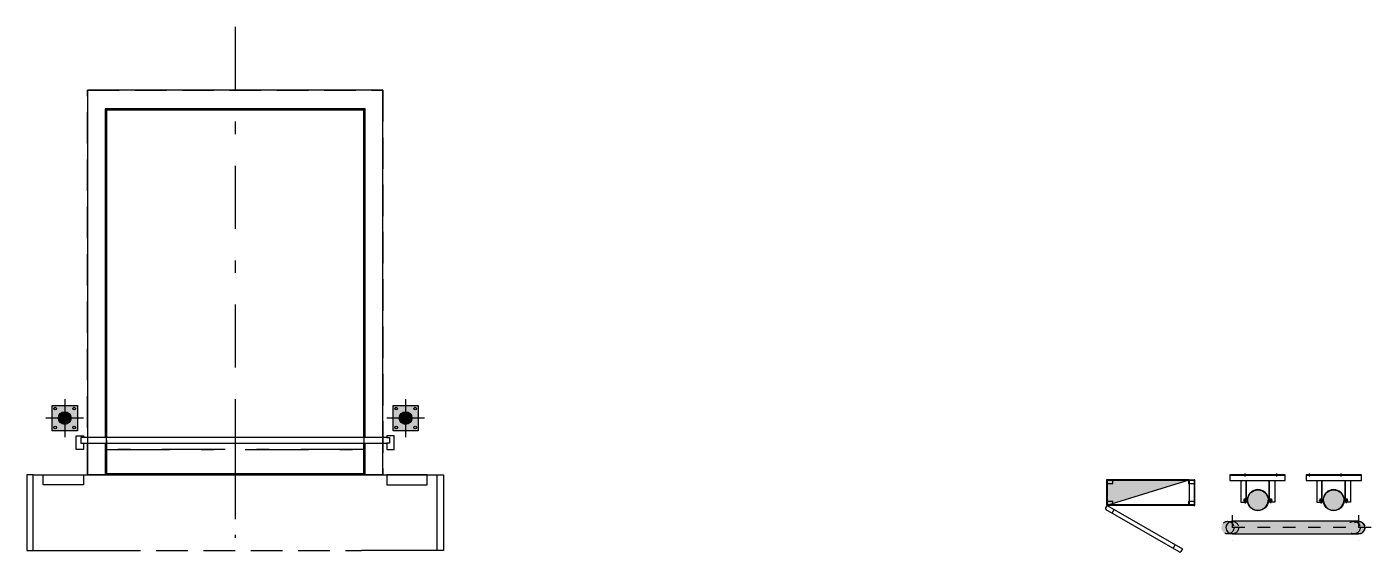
# Model space of a CAD drawing. Header units: millimetres. Extents: x 64 to 660, y 33 to 427.
# Drawn here: x 403.46 to 414.11, y 281.39 to 285.55 of the extents above; entities that cross this region are included whole.
import ezdxf

# ---------------------------------------------------------------- set-up
doc = ezdxf.new("R2010")
doc.units = ezdxf.units.MM
for name, pattern in [('CENTER2', [1.125, 0.75, -0.125, 0.125, -0.125]), ('CONTIN', [0]), ('DASHDOT', [1, 0.5, -0.25, 0, -0.25]), ('HIDDEN', [0.375, 0.25, -0.125]), ('PL-EE01-PR-BaseN1-2-r7$0$DASHDOT', [1, 0.5, -0.25, 0, -0.25])]:
    doc.linetypes.add(name, pattern=pattern)
for name, color, linetype in [('-GNBA-IS-PLUV', 40, 'Continuous'), ('A-CARP-DEFENSAS', 37, 'Continuous'), ('A-EJES', 1, 'CENTER2'), ('A-ESTR-MET', 7, 'Continuous'), ('A-PISO-HT', 251, 'Continuous'), ('A-VARIOS', 7, 'CONTIN'), ('E-GABINETE', 7, 'Continuous'), ('E-TAB', 5, 'Continuous')]:
    doc.layers.add(name, color=color, linetype=linetype)
doc.layers.add('_Líneas medias_', color=250, linetype='Continuous', lineweight=30)
doc.layers.get('-GNBA-IS-PLUV').off()

# ---------------------------------------------------------------- blocks, each defined once
blk = doc.blocks.new('DOCK-T1-204x290-01-PL')
at = {"color": 253, "linetype": 'DASHDOT'}
for p, q in [((0, -1.02), (0, 1.02)), ((-3.35, 0), (0.5, 0))]:
    blk.add_line(p, q, dxfattribs=at)
at = {"color": 37, "linetype": 'ByBlock'}
blk.add_line((0.2, -1.02), (0.2, 1.02), dxfattribs=at)
at = {"color": 0, "linetype": 'ByBlock'}
blk.add_lwpolyline([(0.2, 1.17), (-2.85, 1.17), (-2.85, -1.17), (0.2, -1.17), (0.2, -1.02), (-2.7, -1.02), (-2.7, 1.02), (0.2, 1.02)], close=True, dxfattribs=at)
blk = doc.blocks.new('DEFENSA-03-PUNTUAL-PL')
blk.add_hatch(color=253).paths.add_polyline_path([(0.1, 0.1), (0.1, -0.1), (-0.1, -0.1), (-0.1, 0.1)])
at = {"true_color": 0xf3e03b}
h = blk.add_hatch(color=53, dxfattribs=at)
h.dxf.hatch_style = 1
edge = h.paths.add_edge_path()
edge.add_arc((0, 0), 0.05, 0, 360)
at = {"linetype": 'HIDDEN', "ltscale": 0.2}
for p, q in [((0, -0.15), (0, 0.15)), ((-0.15, 0), (0.15, 0))]:
    blk.add_line(p, q, dxfattribs=at)
blk.add_lwpolyline([(0.1, 0.1), (0.1, -0.1), (-0.1, -0.1), (-0.1, 0.1)], close=True)
for centre, radius in [((-0.075, 0.075), 0.0104), ((0, 0), 0.05), ((0.075, 0.075), 0.0104), ((-0.075, -0.075), 0.0104), ((0.075, -0.075), 0.0104)]:
    blk.add_circle(centre, radius)
blk = doc.blocks.new('P-260-CON-ABRIGO-02-PL')
for p, q in [((0, 1.6), (0, -1.6)), ((0.6, 1.6), (0.6, 1)), ((-0.296828, -1.2), (-0.296828, 1.20002)), ((-0.251828, 1.20002), (-0.251828, -1.2)), ((0.6, -1.6), (0.6, -1))]:
    blk.add_line(p, q)
at = {"linetype": 'HIDDEN'}
blk.add_line((0.6, 1), (0.6, -1), dxfattribs=at)
at = {"linetype": 'DASHDOT', "ltscale": 0.5}
blk.add_line((-0.5, 0), (0.5, 0), dxfattribs=at)
for points in [[(0, 1.65), (0.6, 1.65), (0.6, 1.6), (0, 1.6)], [(0, 1.52), (0, 1.2), (0.08, 1.2), (0.08, 1.52)], [(-0.2, 1.26), (-0.31, 1.26), (-0.31, 1.2), (-0.296828, 1.2), (-0.296828, 1.222302), (-0.251828, 1.222302), (-0.251828, 1.2), (-0.2, 1.2)], [(-0.2, -1.26), (-0.31, -1.26), (-0.31, -1.2), (-0.296828, -1.2), (-0.296828, -1.222302), (-0.251828, -1.222302), (-0.251828, -1.2), (-0.2, -1.2)], [(0, -1.52), (0, -1.2), (0.08, -1.2), (0.08, -1.52)], [(0, -1.65), (0.6, -1.65), (0.6, -1.6), (0, -1.6)]]:
    blk.add_lwpolyline(points, close=True)
for points in [[(-0.296828, -1.03), (-2.9, -1.03), (-2.9, 1.03), (-0.296828, 1.03)], [(-0.296828, -1.02), (-2.89, -1.02), (-2.89, 1.02), (-0.296828, 1.02)], [(-0.251828, 1.03), (0, 1.03), (0, -1.03), (-0.251828, -1.03)], [(-0.251828, 1.02), (-0.01, 1.02), (-0.01, -1.02), (-0.251828, -1.02)]]:
    blk.add_lwpolyline(points)
blk = doc.blocks.new('*U95')
at = {"true_color": 0xf3e03b}
h = blk.add_hatch(color=53, dxfattribs=at)
h.dxf.hatch_style = 1
edge = h.paths.add_edge_path()
edge.add_line((1, 0.05), (0, 0.05))
edge.add_arc((0, 0), 0.05, 90, 270)
edge.add_line((0, -0.05), (1, -0.05))
edge.add_arc((1, 0), 0.05, 270, 450)
at = {"color": 253, "linetype": 'DASHDOT', "ltscale": 0.2}
for p, q in [((1.1, 0), (-0.1, 0)), ((0, 0.1), (0, -0.1)), ((1, 0.1), (1, -0.1))]:
    blk.add_line(p, q, dxfattribs=at)
blk.add_lwpolyline([(1, 0.05), (0, 0.05, 1), (0, -0.05), (1, -0.05, 1), (1, 0.05)], format="xyb")
at = {"color": 251, "linetype": 'HIDDEN', "ltscale": 0.1}
for centre in [(0, 0), (1, 0)]:
    blk.add_circle(centre, 0.05, dxfattribs=at)
blk = doc.blocks.new('*U134')
blk.add_hatch(color=256).paths.add_polyline_path([(0.325, 0.199), (-0.325, 0), (0.325, 0)])
blk.add_lwpolyline([(-0.325, 0.199), (0.325, 0.199), (0.325, 0), (-0.325, 0)], close=True)
blk.add_lwpolyline([(0.325, 0.199), (-0.325, 0), (0.325, 0), (0.325, 0.199)])
blk = doc.blocks.new('Sección caño Ostrillón ø152')
at = {"layer": 'A-PISO-HT', "linetype": 'ByBlock', "true_color": 0xffffff}
h = blk.add_hatch(color=7, dxfattribs=at)
h.dxf.hatch_style = 1
h.paths.add_polyline_path([(0, 76, 0.414214), (-76, 0), (0, 0)])
h.paths.add_polyline_path([(0, 76), (0, 0), (76, 0, 0.414214)])
h.paths.add_polyline_path([(76, 0), (0, 0), (0, -76, 0.414214)])
h.paths.add_polyline_path([(0, 0), (-76, 0, 0.414214), (0, -76)])
blk = doc.blocks.new('Grampa omega')
at = {"true_color": 0x000000}
h = blk.add_hatch(color=18, dxfattribs=at)
h.dxf.hatch_style = 1
h.paths.add_polyline_path([(-105, 2), (-100, 2), (-100, 0), (-105, 0)])
h.paths.add_polyline_path([(-100, 2), (-95, 2), (-95, 0), (-100, 0)])
h = blk.add_hatch(color=18, dxfattribs=at)
h.dxf.hatch_style = 1
h.paths.add_polyline_path([(105, 2), (100, 2), (100, 0), (105, 0)])
h.paths.add_polyline_path([(100, 2), (95, 2), (95, 0), (100, 0)])
h = blk.add_hatch(color=18, dxfattribs=at)
h.dxf.hatch_style = 1
h.paths.add_polyline_path([(95, 2), (100, 2), (100, 0), (95, 0)])
h.paths.add_polyline_path([(100, 2), (105, 2), (105, 0), (100, 0)])
at = {"color": 18, "true_color": 0x000000}
for p, q in [((-105, 2), (-105, 0)), ((-95, 2), (-95, 0)), ((95, 2), (95, 0)), ((95, 2), (95, 0)), ((105, 2), (105, 0)), ((105, 2), (105, 0))]:
    blk.add_line(p, q, dxfattribs=at)
blk.add_lwpolyline([(111, 2), (86, 2, -0.397276), (83, 5, 0.943456), (-83, 5, -0.397276), (-86, 2), (-111, 2), (-111, 0), (-86, 0, 0.397276), (-81, 5, -0.943456), (81, 5, 0.397276), (86, 0), (111, 0)], format="xyb", close=True, dxfattribs=at)
at = {"layer": 'A-EJES', "color": 18, "true_color": 0x000000}
for p, q in [((-100, 8), (-100, -5)), ((100, 8), (100, -5)), ((100, 8), (100, -5))]:
    blk.add_line(p, q, dxfattribs=at)
blk = doc.blocks.new('A$C9df5349c')
at = {"layer": 'A-VARIOS', "true_color": 0x000000}
h = blk.add_hatch(color=18, dxfattribs=at)
h.dxf.hatch_style = 1
h.paths.add_polyline_path([(-0.4, 0), (-0.404, 0), (-0.404, -0.003), (-0.4, -0.003)])
h.paths.add_polyline_path([(-0.396, 0), (-0.4, 0), (-0.4, -0.003), (-0.396, -0.003)])
h = blk.add_hatch(color=18, dxfattribs=at)
h.dxf.hatch_style = 1
h.paths.add_polyline_path([(-0.15, 0), (-0.154, 0), (-0.154, -0.003), (-0.15, -0.003)])
h.paths.add_polyline_path([(-0.146, 0), (-0.15, 0), (-0.15, -0.003), (-0.146, -0.003)])
h = blk.add_hatch(color=18, dxfattribs=at)
h.dxf.hatch_style = 1
h.paths.add_polyline_path([(0.109, 0), (0.105, 0), (0.105, -0.003), (0.109, -0.003)])
h.paths.add_polyline_path([(0.113, 0), (0.109, 0), (0.109, -0.003), (0.113, -0.003)])
h = blk.add_hatch(color=18, dxfattribs=at)
h.dxf.hatch_style = 1
h.paths.add_polyline_path([(0.359, 0), (0.355, 0), (0.355, -0.003), (0.359, -0.003)])
h.paths.add_polyline_path([(0.363, 0), (0.359, 0), (0.359, -0.003), (0.363, -0.003)])
at = {"layer": 'A-ESTR-MET', "color": 18, "true_color": 0x000000}
for p, q in [((-0.521, -0.003), (-0.083, -0.003)), ((-0.393, -0.215), (-0.393, -0.044)), ((-0.207, -0.215), (-0.207, -0.044)), ((0.083, -0.003), (0.521, -0.003)), ((0.207, -0.215), (0.207, -0.044)), ((0.393, -0.215), (0.393, -0.044))]:
    blk.add_line(p, q, dxfattribs=at)
for points in [[(-0.521, -0.044), (-0.083, -0.044), (-0.083, 0), (-0.521, 0)], [(0.083, -0.044), (0.521, -0.044), (0.521, 0), (0.083, 0)]]:
    blk.add_lwpolyline(points, close=True, dxfattribs=at)
for points in [[(-0.434, -0.044), (-0.434, -0.215), (-0.39, -0.215), (-0.39, -0.044)], [(-0.166, -0.044), (-0.166, -0.215), (-0.21, -0.215), (-0.21, -0.044)], [(0.166, -0.044), (0.166, -0.215), (0.21, -0.215), (0.21, -0.044)], [(0.434, -0.044), (0.434, -0.215), (0.39, -0.215), (0.39, -0.044)]]:
    blk.add_lwpolyline(points, dxfattribs=at)
at = {"layer": 'A-VARIOS', "color": 18, "true_color": 0x000000}
for p, q in [((-0.404, -0.003), (-0.404, 0)), ((-0.4, -0.013), (-0.4, 0.01)), ((-0.396, -0.003), (-0.396, 0)), ((-0.154, -0.003), (-0.154, 0)), ((-0.15, -0.013), (-0.15, 0.01)), ((-0.146, -0.003), (-0.146, 0)), ((0.105, -0.003), (0.105, 0)), ((0.109, -0.013), (0.109, 0.01)), ((0.113, -0.003), (0.113, 0)), ((0.355, -0.003), (0.355, 0)), ((0.359, -0.013), (0.359, 0.01)), ((0.363, -0.003), (0.363, 0)), ((-0.406, -0.189), (-0.394, -0.189)), ((-0.405, -0.204), (-0.395, -0.204)), ((-0.395, -0.204), (-0.405, -0.204)), ((-0.405, -0.211), (-0.395, -0.211)), ((-0.395, -0.211), (-0.405, -0.211)), ((-0.404, -0.19), (-0.404, -0.194)), ((-0.404, -0.194), (-0.404, -0.198)), ((-0.404, -0.205), (-0.404, -0.21)), ((-0.404, -0.205), (-0.404, -0.21)), ((-0.403, -0.194), (-0.403, -0.22)), ((-0.4, -0.188), (-0.4, -0.224)), ((-0.4, -0.191), (-0.4, -0.227)), ((-0.397, -0.194), (-0.397, -0.22)), ((-0.396, -0.19), (-0.396, -0.194)), ((-0.396, -0.194), (-0.396, -0.198)), ((-0.396, -0.205), (-0.396, -0.21)), ((-0.396, -0.205), (-0.396, -0.21)), ((-0.206, -0.189), (-0.194, -0.189)), ((-0.205, -0.194), (-0.205, -0.198)), ((-0.205, -0.204), (-0.195, -0.204)), ((-0.205, -0.211), (-0.195, -0.211)), ((-0.204, -0.19), (-0.204, -0.194)), ((-0.204, -0.205), (-0.204, -0.21)), ((-0.203, -0.194), (-0.203, -0.22)), ((-0.2, -0.188), (-0.2, -0.224)), ((-0.2, -0.189), (-0.2, -0.203)), ((-0.197, -0.194), (-0.197, -0.22)), ((-0.196, -0.19), (-0.196, -0.194)), ((-0.196, -0.205), (-0.196, -0.21)), ((0.194, -0.189), (0.206, -0.189)), ((0.195, -0.204), (0.205, -0.204)), ((0.205, -0.204), (0.195, -0.204)), ((0.195, -0.211), (0.205, -0.211)), ((0.205, -0.211), (0.195, -0.211)), ((0.196, -0.19), (0.196, -0.194)), ((0.196, -0.194), (0.196, -0.198)), ((0.196, -0.205), (0.196, -0.21)), ((0.196, -0.205), (0.196, -0.21)), ((0.197, -0.194), (0.197, -0.22)), ((0.2, -0.188), (0.2, -0.224)), ((0.2, -0.191), (0.2, -0.227)), ((0.203, -0.194), (0.203, -0.22)), ((0.204, -0.19), (0.204, -0.194)), ((0.204, -0.194), (0.204, -0.198)), ((0.204, -0.205), (0.204, -0.21)), ((0.204, -0.205), (0.204, -0.21)), ((0.394, -0.189), (0.406, -0.189)), ((0.395, -0.204), (0.405, -0.204)), ((0.395, -0.211), (0.405, -0.211)), ((0.396, -0.19), (0.396, -0.194)), ((0.396, -0.205), (0.396, -0.21)), ((0.397, -0.194), (0.397, -0.22)), ((0.4, -0.188), (0.4, -0.224)), ((0.4, -0.189), (0.4, -0.203)), ((0.403, -0.194), (0.403, -0.22)), ((0.404, -0.19), (0.404, -0.194)), ((0.404, -0.205), (0.404, -0.21)), ((-0.404, -0.219), (-0.396, -0.219)), ((-0.204, -0.219), (-0.196, -0.219)), ((0.196, -0.219), (0.204, -0.219)), ((0.396, -0.219), (0.404, -0.219))]:
    blk.add_line(p, q, dxfattribs=at)
for points in [[(-0.392, -0.19), (-0.392, -0.194), (-0.408, -0.194), (-0.408, -0.19, -0.535897), (-0.404, -0.19, -0.269335), (-0.396, -0.19, -0.535897)], [(-0.393, -0.21, -0.535897), (-0.396, -0.21, -0.269335), (-0.404, -0.21, -0.535897), (-0.407, -0.21), (-0.407, -0.205, -0.535897), (-0.404, -0.205, -0.269335), (-0.396, -0.205, -0.535897), (-0.393, -0.205)], [(-0.407, -0.21, 0.535897), (-0.404, -0.21, 0.269335), (-0.396, -0.21, 0.535897), (-0.393, -0.21), (-0.393, -0.205, 0.535897), (-0.396, -0.205, 0.269335), (-0.404, -0.205, 0.535897), (-0.407, -0.205)], [(-0.192, -0.19), (-0.192, -0.194), (-0.208, -0.194), (-0.208, -0.19, -0.535897), (-0.204, -0.19, -0.269335), (-0.196, -0.19, -0.535897)], [(-0.193, -0.21, -0.535897), (-0.196, -0.21, -0.269335), (-0.204, -0.21, -0.535897), (-0.207, -0.21), (-0.207, -0.205, -0.535897), (-0.204, -0.205, -0.269335), (-0.196, -0.205, -0.535897), (-0.193, -0.205)], [(0.208, -0.19), (0.208, -0.194), (0.192, -0.194), (0.192, -0.19, -0.535897), (0.196, -0.19, -0.269335), (0.204, -0.19, -0.535897)], [(0.207, -0.21, -0.535897), (0.204, -0.21, -0.269335), (0.196, -0.21, -0.535897), (0.193, -0.21), (0.193, -0.205, -0.535897), (0.196, -0.205, -0.269335), (0.204, -0.205, -0.535897), (0.207, -0.205)], [(0.193, -0.21, 0.535897), (0.196, -0.21, 0.269335), (0.204, -0.21, 0.535897), (0.207, -0.21), (0.207, -0.205, 0.535897), (0.204, -0.205, 0.269335), (0.196, -0.205, 0.535897), (0.193, -0.205)], [(0.408, -0.19), (0.408, -0.194), (0.392, -0.194), (0.392, -0.19, -0.535897), (0.396, -0.19, -0.269335), (0.404, -0.19, -0.535897)], [(0.407, -0.21, -0.535897), (0.404, -0.21, -0.269335), (0.396, -0.21, -0.535897), (0.393, -0.21), (0.393, -0.205, -0.535897), (0.396, -0.205, -0.269335), (0.404, -0.205, -0.535897), (0.407, -0.205)]]:
    blk.add_lwpolyline(points, format="xyb", close=True, dxfattribs=at)
for points in [[(-0.393, -0.204), (-0.407, -0.204), (-0.407, -0.203), (-0.393, -0.203)], [(-0.407, -0.204), (-0.393, -0.204), (-0.393, -0.203), (-0.407, -0.203)], [(-0.193, -0.204), (-0.207, -0.204), (-0.207, -0.203), (-0.193, -0.203)], [(0.207, -0.204), (0.193, -0.204), (0.193, -0.203), (0.207, -0.203)], [(0.193, -0.204), (0.207, -0.204), (0.207, -0.203), (0.193, -0.203)], [(0.407, -0.204), (0.393, -0.204), (0.393, -0.203), (0.407, -0.203)]]:
    blk.add_lwpolyline(points, close=True, dxfattribs=at)
for points in [[(-0.404, -0.194), (-0.404, -0.219), (-0.403, -0.22), (-0.397, -0.22), (-0.396, -0.219), (-0.396, -0.194)], [(-0.204, -0.194), (-0.204, -0.219), (-0.203, -0.22), (-0.197, -0.22), (-0.196, -0.219), (-0.196, -0.194)], [(0.196, -0.194), (0.196, -0.219), (0.197, -0.22), (0.203, -0.22), (0.204, -0.219), (0.204, -0.194)], [(0.396, -0.194), (0.396, -0.219), (0.397, -0.22), (0.403, -0.22), (0.404, -0.219), (0.404, -0.194)]]:
    blk.add_lwpolyline(points, dxfattribs=at)
at = {"layer": '-GNBA-IS-PLUV', "color": 1, "xscale": 0.001, "yscale": 0.001, "zscale": 0.001, "rotation": 90}
for p in [(-0.3, -0.2), (0.3, -0.2)]:
    blk.add_blockref('Sección caño Ostrillón ø152', p, dxfattribs=at)
at = {"layer": 'A-ESTR-MET', "xscale": 0.001, "yscale": 0.001, "zscale": 0.001}
for p in [(-0.3, -0.2), (0.3, -0.2)]:
    blk.add_blockref('Grampa omega', p, dxfattribs=at)
at = {"layer": 'A-ESTR-MET', "xscale": -0.001, "yscale": 0.001, "zscale": 0.001, "rotation": 180}
for p in [(-0.3, -0.2), (0.3, -0.2)]:
    blk.add_blockref('Grampa omega', p, dxfattribs=at)
blk = doc.blocks.new('ARTUL_PV_600X165_STRUCT')
at = {"layer": 'E-GABINETE'}
for p, q in [((0, 204), (690, 204)), ((0, 174), (0, 204)), ((0, 199), (690, 199)), ((0, 174), (45, 174)), ((45, 174), (45, 199)), ((645, 199), (645, 174)), ((645, 174), (690, 174)), ((690, 204), (690, 174)), ((45, 30), (0, 30)), ((0, 0), (0, 30)), ((690, 5), (0, 5)), ((690, 0), (0, 0)), ((45, 5), (45, 30)), ((645, 30), (645, 5)), ((690, 30), (645, 30)), ((690, 30), (690, 0))]:
    blk.add_line(p, q, dxfattribs=at)
blk = doc.blocks.new('ARTUL_PV_165_LATPAN_DX')
at = {"layer": 'E-GABINETE'}
for p, q in [((0, 204), (0, 0)), ((5, 204), (0, 204)), ((5, 0), (5, 204)), ((0, 0), (5, 0))]:
    blk.add_line(p, q, dxfattribs=at)
blk = doc.blocks.new('ARTUL_PV_165_LATPAN_SX')
at = {"layer": 'E-GABINETE'}
for p, q in [((-5, 204), (-5, 0)), ((0, 204), (-5, 204)), ((0, 0), (0, 204)), ((-5, 0), (0, 0))]:
    blk.add_line(p, q, dxfattribs=at)
blk = doc.blocks.new('ARTUL_PV_600_GLDOOR_SX')
at = {"layer": 'E-GABINETE'}
for p, q in [((0, 0), (-11.59644, -20.085624)), ((0, 0), (597.557529, -345)), ((572.300857, -368.745891), (-7.936186, -33.745878)), ((40.411472, -61.659411), (57.007912, -32.913533)), ((523.953177, -340.832344), (540.549617, -312.086467)), ((597.557529, -345), (585.961088, -365.085624))]:
    blk.add_line(p, q, dxfattribs=at)
for centre, start, end in [((-2.936186, -25.085624), 150, 240), ((577.300834, -360.085624), 240, 330)]:
    blk.add_arc(centre, 10, start, end, dxfattribs=at)
blk = doc.blocks.new('A$Cd755cf69')
at = {"layer": 'E-GABINETE', "xscale": 0.001, "yscale": 0.001, "zscale": 0.001}
for name, p in [('ARTUL_PV_165_LATPAN_SX', (0.005, -0.204)), ('ARTUL_PV_600X165_STRUCT', (0.005, -0.204)), ('ARTUL_PV_165_LATPAN_DX', (0.695, -0.204)), ('ARTUL_PV_600_GLDOOR_SX', (0.005, -0.204))]:
    blk.add_blockref(name, p, dxfattribs=at)

msp = doc.modelspace()

# ---------------------------------------------------------------- hatches: boundary and pattern name
h = msp.add_hatch(color=41)
h.dxf.hatch_style = 1
edge = h.paths.add_edge_path()
edge.add_line((413.973, 281.633), (412.973, 281.633))
edge.add_arc((412.973, 281.583), 0.05, 90, 270)
edge.add_line((412.973, 281.533), (413.973, 281.533))
edge.add_arc((413.973, 281.583), 0.05, 270, 450)

# ---------------------------------------------------------------- linework, layer by layer
at = {"color": 253, "linetype": 'PL-EE01-PR-BaseN1-2-r7$0$DASHDOT'}
for p, q in [((405.113, 285.551), (405.113, 281.701)), ((404.093, 282.201), (406.133, 282.201))]:
    msp.add_line(p, q, dxfattribs=at)
at = {"color": 37, "linetype": 'ByBlock'}
msp.add_line((404.093, 282.001), (406.133, 282.001), dxfattribs=at)
at = {"color": 0, "linetype": 'ByBlock'}
msp.add_lwpolyline([(406.283, 282.001), (406.283, 285.051), (403.943, 285.051), (403.943, 282.001), (404.093, 282.001), (404.093, 284.901), (406.133, 284.901), (406.133, 282.001)], close=True, dxfattribs=at)
at = {"color": 251, "linetype": 'HIDDEN', "ltscale": 0.1}
for centre in [(412.973, 281.583), (413.973, 281.583)]:
    msp.add_circle(centre, 0.05, dxfattribs=at)

# ---------------------------------------------------------------- block references
at = {"linetype": 'HIDDEN', "xscale": -1, "rotation": 90}
msp.add_blockref('DOCK-T1-204x290-01-PL', (405.113, 282.201), dxfattribs=at)
at = {"xscale": -1, "rotation": 90}
msp.add_blockref('P-260-CON-ABRIGO-02-PL', (405.113, 282.001), dxfattribs=at)
at = {"rotation": 180}
for p in [(403.763, 282.451), (406.463, 282.451)]:
    msp.add_blockref('DEFENSA-03-PUNTUAL-PL', p, dxfattribs=at)
at = {"layer": '_Líneas medias_'}
msp.add_blockref('A$C9df5349c', (413.513, 282.001), dxfattribs=at)
at = {"layer": 'A-CARP-DEFENSAS'}
msp.add_blockref('*U95', (413.01, 281.583), dxfattribs=at)
at = {"layer": 'E-TAB'}
msp.add_blockref('A$Cd755cf69', (412.013, 281.963), dxfattribs=at)
at = {"layer": 'E-TAB', "rotation": 180}
msp.add_blockref('*U134', (412.344, 281.961), dxfattribs=at)

doc.saveas('drawing.dxf')
